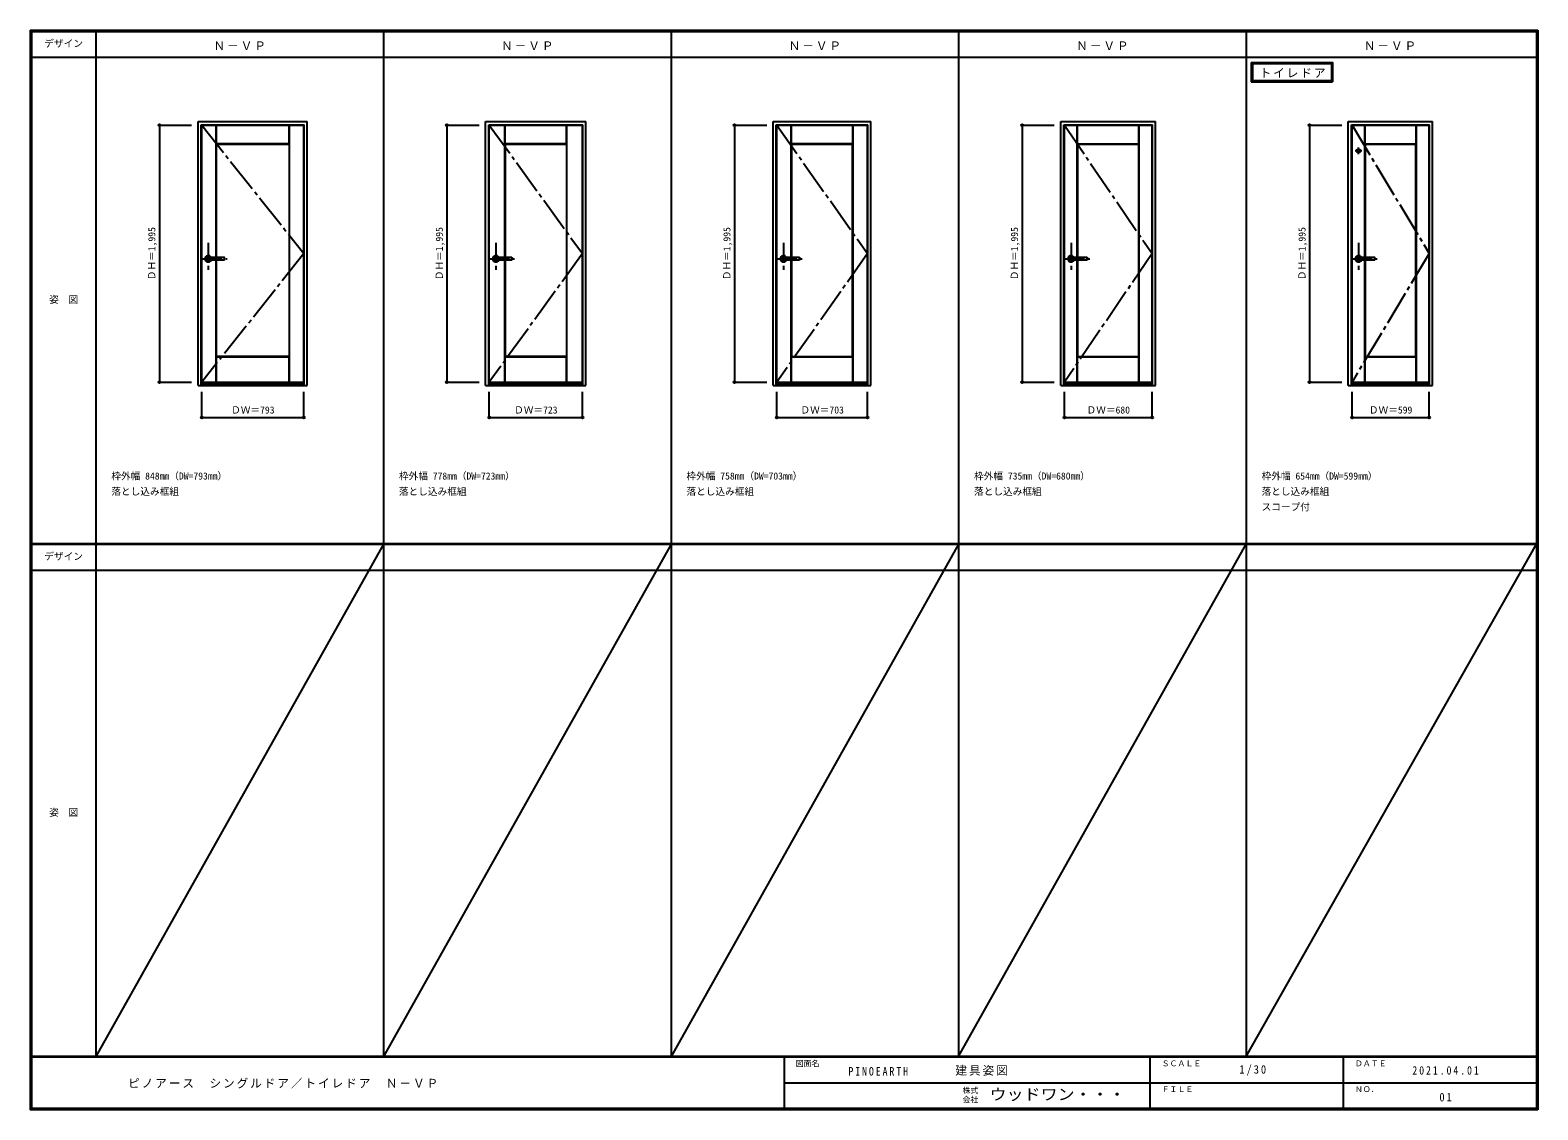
# Model space of a CAD drawing. Units: millimetres, scale not verified. Extents: x -6000 to 5700, y -4205 to 4175.
import ezdxf
from ezdxf.enums import TextEntityAlignment as Align

# ---------------------------------------------------------------- set-up
doc = ezdxf.new("R2010")
doc.units = ezdxf.units.MM
doc.header["$LTSCALE"] = 30
doc.header["$PDMODE"] = 32
doc.header["$PDSIZE"] = 15
for name, pattern in [('CHAIN1', [8, 5, -1, 1, -1]), ('CHAIN2', [12, 9, -1, 1, -1]), ('DASHED1', [1.8, 1.2, -0.6])]:
    doc.linetypes.add(name, pattern=pattern)
for name, color, linetype in [('0-1_通り芯', 4, 'CHAIN1'), ('0-2_扉', 3, 'Continuous'), ('0-3_仕上げ', 7, 'Continuous'), ('0-4_枠', 3, 'Continuous'), ('0-5_レバー', 3, 'Continuous'), ('0-7', 7, 'CHAIN2'), ('0-A_文字', 7, 'Continuous'), ('0-B_寸法', 7, 'Continuous'), ('0-C_ハッチ', 4, 'DASHED1'), ('F-1_枠', 6, 'Continuous'), ('F-A_文字', 7, 'Continuous')]:
    doc.layers.add(name, color=color, linetype=linetype)
doc.styles.add('ＭＳ ゴシック', font='')
doc.styles.get('ＭＳ ゴシック').set_extended_font_data('MS Gothic')

msp = doc.modelspace()

# ---------------------------------------------------------------- linework, layer by layer
at = {"layer": '0-1_通り芯'}
for p, q in [((4333.67, 3238), (4282.33, 3238)), ((4308, 3212.33), (4308, 3263.67)), ((-4617.4, 2524.5), (-4617.4, 2314.5)), ((-2385.8, 2524.5), (-2385.8, 2314.5)), ((-154.2, 2524.5), (-154.2, 2314.5)), ((2077.4, 2524.5), (2077.4, 2314.5)), ((4309, 2524.5), (4309, 2314.5)), ((-4662.4, 2400.5), (-4472.4, 2400.5)), ((-2430.8, 2400.5), (-2240.8, 2400.5)), ((-199.2, 2400.5), (-9.2, 2400.5)), ((2032.4, 2400.5), (2222.4, 2400.5)), ((4264, 2400.5), (4454, 2400.5))]:
    msp.add_line(p, q, dxfattribs=at)
at = {"layer": '0-2_扉'}
for p, q in [((-4668.4, 3438), (-3875.4, 3438)), ((-4668.4, 1443), (-4668.4, 3438)), ((-3875.4, 1443), (-3875.4, 3438)), ((-2436.8, 3438), (-1713.8, 3438)), ((-2436.8, 1443), (-2436.8, 3438)), ((-1713.8, 1443), (-1713.8, 3438)), ((-205.2, 3438), (497.8, 3438)), ((-205.2, 1443), (-205.2, 3438)), ((497.8, 1443), (497.8, 3438)), ((2026.4, 3438), (2706.4, 3438)), ((2026.4, 1443), (2026.4, 3438)), ((2706.4, 1443), (2706.4, 3438)), ((4258, 3438), (4857, 3438)), ((4258, 1443), (4258, 3438)), ((4857, 1443), (4857, 3438)), ((-4668.4, 1443), (-3875.4, 1443)), ((-2436.8, 1443), (-1713.8, 1443)), ((-205.2, 1443), (497.8, 1443)), ((2026.4, 1443), (2706.4, 1443)), ((4258, 1443), (4857, 1443))]:
    msp.add_line(p, q, dxfattribs=at)
at = {"layer": '0-3_仕上げ'}
for p, q in [((-4557.4, 2412), (-4557.4, 3438)), ((-4555.9, 3290.5), (-4555.9, 3438)), ((-4554.4, 3292), (-4554.4, 3438)), ((-3989.4, 3292), (-3989.4, 3438)), ((-3987.9, 3290.5), (-3987.9, 3438)), ((-3986.4, 1443), (-3986.4, 3438)), ((-2315.8, 2412), (-2315.8, 3438)), ((-2314.3, 3290.5), (-2314.3, 3438)), ((-2312.8, 3292), (-2312.8, 3438)), ((-1837.8, 3292), (-1837.8, 3438)), ((-1836.3, 3290.5), (-1836.3, 3438)), ((-1834.8, 1443), (-1834.8, 3438)), ((-94.2, 2412), (-94.2, 3438)), ((-91.2, 3292), (-91.2, 3438)), ((383.8, 3292), (383.8, 3438)), ((386.8, 1443), (386.8, 3438)), ((2125.9, 2412), (2125.9, 3438)), ((2127.4, 3290.5), (2127.4, 3438)), ((2128.9, 3292), (2128.9, 3438)), ((2603.9, 3292), (2603.9, 3438)), ((2606.9, 1443), (2606.9, 3438)), ((4357.5, 2412), (4357.5, 3438)), ((4359, 3290.5), (4359, 3438)), ((4360.5, 3292), (4360.5, 3438)), ((4754.5, 3292), (4754.5, 3438)), ((4757.5, 1443), (4757.5, 3438)), ((-4554.4, 3292), (-4555.9, 3290.5)), ((-4553.4, 3288), (-4555.9, 3290.5)), ((-3989.4, 3292), (-4554.4, 3292)), ((-3990.4, 3288), (-3987.9, 3290.5)), ((-3989.4, 3292), (-3987.9, 3290.5)), ((-2312.8, 3292), (-2314.3, 3290.5)), ((-2311.8, 3288), (-2314.3, 3290.5)), ((-1837.8, 3292), (-2312.8, 3292)), ((-1838.8, 3288), (-1836.3, 3290.5)), ((-1837.8, 3292), (-1836.3, 3290.5)), ((-91.2, 3292), (-92.7, 3290.5)), ((383.8, 3292), (-91.2, 3292)), ((383.8, 3292), (385.3, 3290.5)), ((2128.9, 3292), (2127.4, 3290.5)), ((2129.9, 3288), (2127.4, 3290.5)), ((2128.9, 3292), (2603.9, 3292)), ((2603.9, 3292), (2605.4, 3290.5)), ((4360.5, 3292), (4359, 3290.5)), ((4361.5, 3288), (4359, 3290.5)), ((4360.5, 3292), (4754.5, 3292)), ((4754.5, 3292), (4756, 3290.5)), ((-4557.4, 1443), (-4557.4, 2389)), ((-2315.8, 1443), (-2315.8, 2389)), ((-94.2, 1443), (-94.2, 2389)), ((2125.9, 1443), (2125.9, 2389)), ((4357.5, 1443), (4357.5, 2389)), ((-4553.4, 1643), (-4555.9, 1640.5)), ((-4554.4, 1639), (-4555.9, 1640.5)), ((-4555.9, 1443), (-4555.9, 1640.5)), ((-4554.4, 1443), (-4554.4, 1639)), ((-4554.4, 1639), (-3989.4, 1639)), ((-3990.4, 1643), (-3987.9, 1640.5)), ((-3989.4, 1639), (-3987.9, 1640.5)), ((-3989.4, 1443), (-3989.4, 1639)), ((-3987.9, 1443), (-3987.9, 1640.5)), ((-2311.8, 1643), (-2314.3, 1640.5)), ((-2314.3, 1443), (-2314.3, 1640.5)), ((-2312.8, 1639), (-1837.8, 1639)), ((-1838.8, 1643), (-1836.3, 1640.5)), ((-1837.8, 1639), (-1836.3, 1640.5)), ((-1837.8, 1443), (-1837.8, 1639)), ((-1836.3, 1443), (-1836.3, 1640.5)), ((-90.2, 1643), (-92.7, 1640.5)), ((-91.2, 1639), (-92.7, 1640.5)), ((-92.7, 1443), (-92.7, 1640.5)), ((-91.2, 1443), (-91.2, 1639)), ((-91.2, 1639), (383.8, 1639)), ((382.8, 1643), (385.3, 1640.5)), ((383.8, 1639), (385.3, 1640.5)), ((383.8, 1443), (383.8, 1639)), ((385.3, 1443), (385.3, 1640.5)), ((2129.9, 1643), (2127.4, 1640.5)), ((2128.9, 1639), (2127.4, 1640.5)), ((2127.4, 1443), (2127.4, 1640.5)), ((2128.9, 1443), (2128.9, 1639)), ((2602.9, 1643), (2605.4, 1640.5)), ((2603.9, 1443), (2603.9, 1639)), ((2605.4, 1443), (2605.4, 1640.5)), ((4361.5, 1643), (4359, 1640.5)), ((4360.5, 1639), (4359, 1640.5)), ((4359, 1443), (4359, 1640.5)), ((4360.5, 1443), (4360.5, 1639)), ((4360.5, 1639), (4754.5, 1639)), ((4753.5, 1643), (4756, 1640.5)), ((4756, 1443), (4756, 1640.5))]:
    msp.add_line(p, q, dxfattribs=at)
at = {"layer": '0-3_仕上げ', "color": 3}
for p, q in [((-3990.4, 3288), (-4553.4, 3288)), ((-4553.4, 2412), (-4553.4, 3288)), ((-3990.4, 3288), (-3990.4, 1643)), ((-1838.8, 3288), (-2311.8, 3288)), ((-2311.8, 2412), (-2311.8, 3288)), ((-1838.8, 3288), (-1838.8, 1643)), ((382.8, 3288), (-90.2, 3288)), ((-90.2, 2412), (-90.2, 3288)), ((382.8, 1643), (382.8, 3288)), ((2602.9, 3288), (2129.9, 3288)), ((2129.9, 2412), (2129.9, 3288)), ((2602.9, 1643), (2602.9, 3288)), ((4361.5, 2412), (4361.5, 3288)), ((-4553.4, 1643), (-4553.4, 2389)), ((-2311.8, 1643), (-2311.8, 2389)), ((-90.2, 1643), (-90.2, 2389)), ((2129.9, 1643), (2129.9, 2389)), ((4361.5, 1643), (4361.5, 2389)), ((-3990.4, 1643), (-4553.4, 1643)), ((-1838.8, 1643), (-2311.8, 1643)), ((-90.2, 1643), (382.8, 1643)), ((2129.9, 1643), (2602.9, 1643)), ((4361.5, 1643), (4753.5, 1643))]:
    msp.add_line(p, q, dxfattribs=at)
at = {"layer": '0-3_仕上げ'}
for points in [[(-90.2, 3288), (-92.7, 3290.5), (-92.7, 3438)], [(382.8, 3288), (385.3, 3290.5), (385.3, 3438)], [(2602.9, 3288), (2605.4, 3290.5), (2605.4, 3438)], [(4753.5, 3288), (4756, 3290.5), (4756, 3438)], [(-2312.8, 1443), (-2312.8, 1639), (-2314.3, 1640.5)], [(2128.9, 1639), (2603.9, 1639), (2605.4, 1640.5)], [(4754.5, 1443), (4754.5, 1639), (4756, 1640.5)]]:
    msp.add_lwpolyline(points, dxfattribs=at)
at = {"layer": '0-3_仕上げ', "color": 3}
msp.add_lwpolyline([(4753.5, 1643), (4753.5, 3288), (4361.5, 3288)], dxfattribs=at)
at = {"layer": '0-3_仕上げ'}
msp.add_circle((4308, 3238), 15, dxfattribs=at)
at = {"layer": '0-3_仕上げ', "color": 3}
msp.add_circle((4308, 3238), 12.5, dxfattribs=at)
at = {"layer": '0-4_枠'}
for p, q in [((-4697.4, 3465), (-3849.4, 3465)), ((-4697.4, 1418), (-4697.4, 3465)), ((-4673.4, 3441), (-3873.4, 3441)), ((-4673.4, 1418), (-4673.4, 3441)), ((-3873.4, 1418), (-3873.4, 3441)), ((-3849.4, 1418), (-3849.4, 3465)), ((-2465.8, 3465), (-1687.8, 3465)), ((-2465.8, 1418), (-2465.8, 3465)), ((-2441.8, 3441), (-1711.8, 3441)), ((-2441.8, 1418), (-2441.8, 3441)), ((-1711.8, 1418), (-1711.8, 3441)), ((-1687.8, 1418), (-1687.8, 3465)), ((-234.2, 3465), (523.8, 3465)), ((-234.2, 1418), (-234.2, 3465)), ((-210.2, 3441), (499.8, 3441)), ((-210.2, 1418), (-210.2, 3441)), ((499.8, 1418), (499.8, 3441)), ((523.8, 1418), (523.8, 3465)), ((1997.4, 3465), (2732.4, 3465)), ((1997.4, 1418), (1997.4, 3465)), ((2021.4, 3441), (2708.4, 3441)), ((2021.4, 1418), (2021.4, 3441)), ((2708.4, 1418), (2708.4, 3441)), ((2732.4, 1418), (2732.4, 3465)), ((4229, 3465), (4883, 3465)), ((4229, 1418), (4229, 3465)), ((4253, 3441), (4859, 3441)), ((4253, 1418), (4253, 3441)), ((4859, 1418), (4859, 3441)), ((4883, 1418), (4883, 3465)), ((-4697.4, 1418), (-3849.4, 1418)), ((-4673.4, 1430), (-3873.4, 1430)), ((-2465.8, 1418), (-1687.8, 1418)), ((-2441.8, 1430), (-1711.8, 1430)), ((-234.2, 1418), (523.8, 1418)), ((-210.2, 1430), (499.8, 1430)), ((1997.4, 1418), (2732.4, 1418)), ((2021.4, 1430), (2708.4, 1430)), ((4229, 1418), (4883, 1418)), ((4253, 1430), (4859, 1430))]:
    msp.add_line(p, q, dxfattribs=at)
at = {"layer": '0-5_レバー'}
for p, q in [((-4617.4, 2410), (-4598.4, 2410)), ((-4617.4, 2391), (-4598.4, 2391)), ((-4598.4, 2411), (-4597.4, 2412)), ((-4598.4, 2390), (-4598.4, 2411)), ((-4598.4, 2390), (-4597.4, 2389)), ((-4597.4, 2412), (-4493.4, 2412)), ((-4493.4, 2389), (-4597.4, 2389)), ((-4492.4, 2411), (-4493.4, 2412)), ((-4492.4, 2390), (-4493.4, 2389)), ((-4492.4, 2390), (-4492.4, 2411)), ((-2385.8, 2410), (-2366.8, 2410)), ((-2385.8, 2391), (-2366.8, 2391)), ((-2366.8, 2411), (-2365.8, 2412)), ((-2366.8, 2390), (-2366.8, 2411)), ((-2366.8, 2390), (-2365.8, 2389)), ((-2365.8, 2412), (-2261.8, 2412)), ((-2261.8, 2389), (-2365.8, 2389)), ((-2260.8, 2411), (-2261.8, 2412)), ((-2260.8, 2390), (-2261.8, 2389)), ((-2260.8, 2390), (-2260.8, 2411)), ((-154.2, 2410), (-135.2, 2410)), ((-154.2, 2391), (-135.2, 2391)), ((-135.2, 2411), (-134.2, 2412)), ((-135.2, 2390), (-135.2, 2411)), ((-135.2, 2390), (-134.2, 2389)), ((-134.2, 2412), (-30.2, 2412)), ((-30.2, 2389), (-134.2, 2389)), ((-29.2, 2411), (-30.2, 2412)), ((-29.2, 2390), (-30.2, 2389)), ((-29.2, 2390), (-29.2, 2411)), ((2077.4, 2410), (2096.4, 2410)), ((2077.4, 2391), (2096.4, 2391)), ((2096.4, 2411), (2097.4, 2412)), ((2096.4, 2390), (2096.4, 2411)), ((2096.4, 2390), (2097.4, 2389)), ((2097.4, 2412), (2201.4, 2412)), ((2201.4, 2389), (2097.4, 2389)), ((2202.4, 2411), (2201.4, 2412)), ((2202.4, 2390), (2201.4, 2389)), ((2202.4, 2390), (2202.4, 2411)), ((4309, 2410), (4328, 2410)), ((4309, 2391), (4328, 2391)), ((4328, 2411), (4329, 2412)), ((4328, 2390), (4328, 2411)), ((4328, 2390), (4329, 2389)), ((4329, 2412), (4433, 2412)), ((4433, 2389), (4329, 2389)), ((4434, 2411), (4433, 2412)), ((4434, 2390), (4433, 2389)), ((4434, 2390), (4434, 2411))]:
    msp.add_line(p, q, dxfattribs=at)
at = {"layer": '0-5_レバー', "color": 4}
for p, q in [((-4597.4, 2389), (-4597.4, 2412)), ((-4493.4, 2412), (-4493.4, 2389)), ((-2365.8, 2389), (-2365.8, 2412)), ((-2261.8, 2412), (-2261.8, 2389)), ((-134.2, 2389), (-134.2, 2412)), ((-30.2, 2412), (-30.2, 2389)), ((2097.4, 2389), (2097.4, 2412)), ((2201.4, 2412), (2201.4, 2389)), ((4329, 2389), (4329, 2412)), ((4433, 2412), (4433, 2389))]:
    msp.add_line(p, q, dxfattribs=at)
for centre, radius, start, end in [((-4617.4, 2400.5), 24.55, 27.93255, 332.06745), ((-4617.4, 2400.5), 11, 59.72736, 300.27264), ((-2385.8, 2400.5), 24.55, 27.93255, 332.06745), ((-2385.8, 2400.5), 11, 59.72736, 300.27264), ((-154.2, 2400.5), 24.55, 27.93255, 332.06745), ((-154.2, 2400.5), 11, 59.72736, 300.27264), ((2077.4, 2400.5), 24.55, 27.93255, 332.06745), ((2077.4, 2400.5), 11, 59.72736, 300.27264), ((4309, 2400.5), 24.55, 27.93255, 332.06745), ((4309, 2400.5), 11, 59.72736, 300.27264)]:
    msp.add_arc(centre, radius, start, end, dxfattribs=at)
at = {"layer": '0-5_レバー'}
for centre in [(-4617.4, 2400.5), (-2385.8, 2400.5), (-154.2, 2400.5), (2077.4, 2400.5), (4309, 2400.5)]:
    msp.add_arc(centre, 9.5, 90, 270, dxfattribs=at)
at = {"layer": '0-7'}
for p, q in [((-4668.4, 3438), (-3875.4, 2440.5)), ((-2436.8, 3438), (-1713.8, 2440.5)), ((-205.2, 3438), (497.8, 2440.5)), ((-3875.4, 2440.5), (-4668.4, 1443)), ((-1713.8, 2440.5), (-2436.8, 1443)), ((497.8, 2440.5), (-205.2, 1443))]:
    msp.add_line(p, q, dxfattribs=at)
for points in [[(2026.4, 3438), (2706.4, 2440.5), (2026.4, 1443)], [(4258, 3438), (4857, 2440.5), (4258, 1443)]]:
    msp.add_lwpolyline(points, dxfattribs=at)
at = {"layer": '0-A_文字'}
for p, q in [((3476.4, 3925), (3476.4, 3775)), ((3486.4, 3915), (3486.4, 3785)), ((3486.4, 3915), (4097.43, 3915)), ((4097.43, 3915), (4097.43, 3785)), ((3476.4, 3775), (4107.43, 3775)), ((3486.4, 3785), (4097.43, 3785))]:
    msp.add_line(p, q, dxfattribs=at)
msp.add_lwpolyline([(3476.4, 3925), (4107.43, 3925), (4107.43, 3775)], dxfattribs=at)
at = {"layer": '0-B_寸法', "color": 4}
for p, q in [((-4997.4, 3438), (-4747.4, 3438)), ((-4997.4, 3438), (-4997.4, 1443)), ((-2765.8, 3438), (-2515.8, 3438)), ((-2765.8, 3438), (-2765.8, 1443)), ((-534.2, 3438), (-284.2, 3438)), ((-534.2, 3438), (-534.2, 1443)), ((1697.4, 3438), (1947.4, 3438)), ((1697.4, 3438), (1697.4, 1443)), ((3929, 3438), (4179, 3438)), ((3929, 3438), (3929, 1443)), ((-4997.4, 1443), (-4747.4, 1443)), ((-2765.8, 1443), (-2515.8, 1443)), ((-534.2, 1443), (-284.2, 1443)), ((1697.4, 1443), (1947.4, 1443)), ((3929, 1443), (4179, 1443)), ((-4668.4, 1168), (-4668.4, 1368)), ((-3875.4, 1168), (-3875.4, 1368)), ((-2436.8, 1168), (-2436.8, 1368)), ((-1713.8, 1168), (-1713.8, 1368)), ((-205.2, 1168), (-205.2, 1368)), ((497.8, 1168), (497.8, 1368)), ((2026.4, 1168), (2026.4, 1368)), ((2706.4, 1168), (2706.4, 1368)), ((4258, 1168), (4258, 1368)), ((4857, 1168), (4857, 1368)), ((-4668.4, 1168), (-3875.4, 1168)), ((-2436.8, 1168), (-1713.8, 1168)), ((-205.2, 1168), (497.8, 1168)), ((2026.4, 1168), (2706.4, 1168)), ((4258, 1168), (4857, 1168))]:
    msp.add_line(p, q, dxfattribs=at)
at = {"layer": '0-B_寸法'}
for p in [(-4997.4, 3438), (-2765.8, 3438), (-534.2, 3438), (1697.4, 3438), (3929, 3438), (-4997.4, 1443), (-2765.8, 1443), (-534.2, 1443), (1697.4, 1443), (3929, 1443), (-4668.4, 1168), (-3875.4, 1168), (-2436.8, 1168), (-1713.8, 1168), (-205.2, 1168), (497.8, 1168), (2026.4, 1168), (2706.4, 1168), (4258, 1168), (4857, 1168)]:
    msp.add_point(p, dxfattribs=at)
at = {"layer": '0-C_ハッチ'}
for p, q in [((4296.5, 3233.1), (4312.9, 3249.5)), ((4296.58, 3243.07), (4302.93, 3249.42)), ((4300.97, 3227.67), (4318.33, 3245.03)), ((4308.72, 3225.52), (4320.48, 3237.28))]:
    msp.add_line(p, q, dxfattribs=at)
at = {"layer": 'F-1_枠'}
for p, q in [((-6000, 4175), (5700, 4175)), ((-6000, 4175), (-6000, -4205)), ((-6000, 4170), (5700, 4170)), ((-6000, 4165), (5700, 4165)), ((-5995, 4175), (-5995, -4205)), ((-5990, 4175), (-5990, -4205)), ((-5490, 4175), (-5490, -3790)), ((-3258.4, 4175), (-3258.4, -3790)), ((-1026.8, 4175), (-1026.8, -3790)), ((1204.8, 4175), (1204.8, -3790)), ((3436.4, 4175), (3436.4, -3790)), ((5690, 4175), (5690, -4205)), ((5695, 4175), (5695, -4205)), ((5700, 4175), (5700, -4205)), ((-6000, 3965), (5700, 3965)), ((-6000, 190.5), (5700, 190.5)), ((-6000, 187.5), (5700, 187.5)), ((-6000, 184.5), (5700, 184.5)), ((-6000, -15.5), (5700, -15.5)), ((5700, -3790), (-6000, -3790)), ((5700, -3795), (-6000, -3795)), ((-150, -3795), (-150, -4195)), ((2690, -3795), (2690, -4195)), ((4190, -3795), (4190, -4195)), ((-150, -3995), (5690, -3995.01)), ((5700, -4195), (-6000, -4195)), ((5700, -4200), (-6000, -4200)), ((5700, -4205), (-6000, -4205))]:
    msp.add_line(p, q, dxfattribs=at)
at = {"layer": 'F-A_文字'}
for p, q in [((-3258.4, 184.5), (-5490, -3790)), ((-1026.8, 184.5), (-3258.4, -3790)), ((1204.8, 184.5), (-1026.8, -3790)), ((1204.8, -3790), (3436.4, 184.5)), ((3436.4, -3790), (5690, 184.5))]:
    msp.add_line(p, q, dxfattribs=at)

# ---------------------------------------------------------------- texts
at = {"layer": '0-A_文字', "style": 'ＭＳ ゴシック'}
for s, p in [('枠外幅 848mm（DW=793mm）', (-5370, 670.5)), ('枠外幅 778mm（DW=723mm）', (-3138.4, 670.5)), ('枠外幅 758mm（DW=703mm）', (-906.8, 670.5)), ('枠外幅 735mm（DW=680mm）', (1324.8, 670.5)), ('枠外幅 654mm（DW=599mm）', (3556.4, 670.5)), ('落とし込み框組', (-5370, 550.5)), ('落とし込み框組', (-3138.4, 550.5)), ('落とし込み框組', (-906.8, 550.5)), ('落とし込み框組', (1324.8, 550.5)), ('落とし込み框組', (3556.4, 550.5)), ('スコープ付', (3556.4, 430.5))]:
    msp.add_text(s, height=54.99, dxfattribs=at).set_placement(p, align=Align.BOTTOM_LEFT)
at = {"layer": '0-A_文字', "char_height": 65.98, "attachment_point": 7, "style": 'ＭＳ ゴシック'}
for s, insert in [('\\T1.17;Ｎ－ＶＰ', (-4576.7, 4020)), ('\\T1.17;Ｎ－ＶＰ', (-2345.1, 4020)), ('\\T1.17;Ｎ－ＶＰ', (-113.5, 4020)), ('\\T1.17;Ｎ－ＶＰ', (2118.1, 4020)), ('\\T1.17;Ｎ－ＶＰ', (4349.7, 4020)), ('\\T1.17;トイレドア', (3541.06, 3805))]:
    msp.add_mtext(s, dxfattribs=dict(at, insert=insert))
at = {"layer": '0-B_寸法', "style": 'ＭＳ ゴシック'}
for p in [(-5012.4, 2234.25), (-2780.8, 2234.25), (-549.2, 2234.25), (1682.4, 2234.25), (3914, 2234.25)]:
    msp.add_text('ＤＨ＝1,995', height=54.99, rotation=90, dxfattribs=at).set_placement(p, align=Align.BOTTOM_LEFT)
for s, p in [('ＤＷ＝793', (-4440.65, 1183)), ('ＤＷ＝723', (-2244.55, 1183)), ('ＤＷ＝703', (-22.45, 1183)), ('ＤＷ＝680', (2197.65, 1183)), ('ＤＷ＝599', (4388.75, 1183))]:
    msp.add_text(s, height=54.99, dxfattribs=at).set_placement(p, align=Align.BOTTOM_LEFT)
at = {"layer": 'F-A_文字', "style": 'ＭＳ ゴシック'}
for s, height, p in [('デザイン', 54.99, (-5890, 4027.5)), ('姿\u3000図', 54.99, (-5852.5, 2040.25)), ('デザイン', 54.99, (-5890, 47)), ('姿\u3000図', 54.99, (-5852.5, -1940.25)), ('図面名', 43.99, (-60, -3880)), ('ＳＣＡＬＥ', 43.99, (2780, -3880)), ('ＤＡＴＥ', 43.99, (4280, -3880)), ('株式', 43.99, (1235, -4089)), ('ＦＩＬＥ', 43.99, (2780, -4080)), ('ＮＯ．', 43.99, (4280, -4080)), ('会社', 43.99, (1235, -4161))]:
    msp.add_text(s, height=height, dxfattribs=at).set_placement(p, align=Align.BOTTOM_LEFT)
at = {"layer": 'F-A_文字', "style": 'ＭＳ ゴシック', "width": 1.1}
msp.add_text('ウッドワン・・・', height=87.98, dxfattribs=at).set_placement((1445, -4155), align=Align.BOTTOM_LEFT)
at = {"layer": 'F-A_文字', "char_height": 65.98, "attachment_point": 7, "style": 'ＭＳ ゴシック'}
for s, insert in [('\\T1.17;建具姿図', (1180.42, -3940)), ('\\T1.38;\\W0.9;1/30', (3383.75, -3940)), ('\\T1.17;ピノアース\u3000シングルドア／トイレドア\u3000Ｎ－ＶＰ', (-5240, -4040)), ('\\T1.39;\\W0.85;PINOEARTH', (350, -3940)), ('\\T1.39;\\W0.85;2021.04.01', (4726.25, -3932.5)), ('\\T1.36;\\W0.9;01', (4936.25, -4140))]:
    msp.add_mtext(s, dxfattribs=dict(at, insert=insert))

doc.saveas('drawing.dxf')
